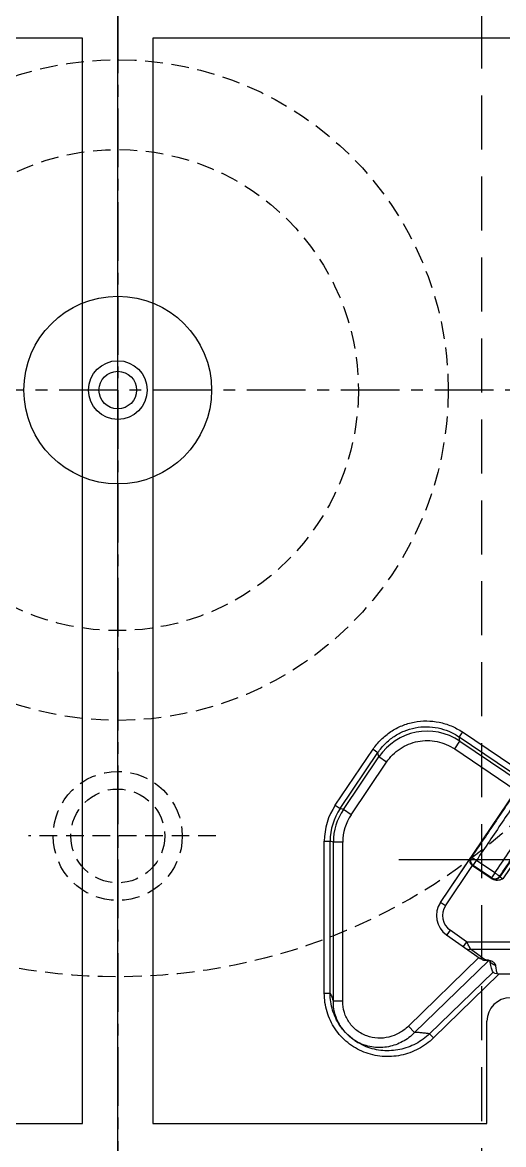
# Model space of a CAD drawing. Header units: millimetres. Extents: x 23075 to 24509, y -21593 to -20579.
# Drawn here: x 24224 to 24264.9, y -20931.2 to -20835.6 of the extents above; entities that cross this region are included whole.
import ezdxf

# ---------------------------------------------------------------- set-up
doc = ezdxf.new("R2010")
doc.units = ezdxf.units.MM
doc.header["$LTSCALE"] = 8
doc.linetypes.add('CENTER', pattern=[2, 1.25, -0.25, 0.25, -0.25])
doc.linetypes.add('HIDDEN', pattern=[0.375, 0.25, -0.125])
for name, color, linetype in [('Cav-cor', 30, 'Continuous'), ('CL', 1, 'Continuous'), ('WT', 4, 'Continuous')]:
    doc.layers.add(name, color=color, linetype=linetype)

msp = doc.modelspace()

# ---------------------------------------------------------------- linework, layer by layer
at = {"linetype": 'CENTER', "ltscale": 0.5}
for p, q in [((24232.076, -20666.885), (24232.076, -21066.885)), ((24432.076, -20866.885), (24032.076, -20866.885))]:
    msp.add_line(p, q, dxfattribs=at)
at = {"color": 8, "linetype": 'HIDDEN', "ltscale": 0.75}
msp.add_line((24240.422, -20904.885), (24224.484, -20904.885), dxfattribs=at)
for centre, radius in [((24232.076, -20866.885), 50), ((24232.076, -20866.885), 28.15), ((24232.076, -20866.885), 20.5), ((24232.076, -20904.885), 5.5), ((24232.076, -20904.885), 4)]:
    msp.add_circle(centre, radius, dxfattribs=at)
msp.add_circle((24232.076, -20866.885), 8)
at = {"linetype": 'Continuous'}
msp.add_circle((24232.076, -20866.885), 1.6, dxfattribs=at)
at = {"layer": 'Cav-cor', "color": 241}
for p, q in [((24232.076, -20940.385), (24232.076, -20803.885)), ((24229.076, -20836.885), (24184.076, -20836.885)), ((24229.076, -20929.385), (24229.076, -20836.885)), ((24235.076, -20836.885), (24235.076, -20929.385)), ((24275.167, -20836.885), (24235.076, -20836.885)), ((24260.783, -20897.473), (24261.228, -20896.812)), ((24261.433, -20896.021), (24261.155, -20896.434)), ((24261.155, -20896.434), (24266.585, -20900.096)), ((24261.228, -20896.812), (24261.155, -20896.434)), ((24261.228, -20896.812), (24266.455, -20900.337)), ((24261.433, -20896.021), (24266.86, -20899.681)), ((24250.608, -20902.271), (24253.827, -20897.499)), ((24251.021, -20902.55), (24254.24, -20897.778)), ((24253.827, -20897.499), (24254.24, -20897.778)), ((24254.314, -20898.156), (24254.24, -20897.778)), ((24260.783, -20897.473), (24266.014, -20901.001)), ((24251.294, -20902.633), (24254.314, -20898.156)), ((24251.955, -20903.079), (24254.974, -20898.602)), ((24254.974, -20898.602), (24254.314, -20898.156)), ((24259.575, -20910.548), (24266.014, -20901.001)), ((24250.608, -20902.271), (24251.021, -20902.55)), ((24251.294, -20902.633), (24251.021, -20902.55)), ((24251.955, -20903.079), (24251.294, -20902.633)), ((24268.341, -20902.861), (24264.628, -20908.365)), ((24268.591, -20903.029), (24264.871, -20908.545)), ((24249.672, -20905.335), (24250.17, -20905.335)), ((24249.672, -20918.294), (24249.672, -20905.335)), ((24250.442, -20905.418), (24250.17, -20905.335)), ((24250.17, -20918.294), (24250.17, -20905.335)), ((24251.239, -20905.418), (24250.442, -20905.418)), ((24250.442, -20918.975), (24250.442, -20905.418)), ((24251.239, -20918.975), (24251.239, -20905.418)), ((24259.584, -20910.554), (24262.168, -20906.723)), ((24260.001, -20910.835), (24262.309, -20907.413)), ((24262.213, -20906.698), (24262.168, -20906.723)), ((24262.348, -20907.395), (24262.312, -20907.416)), ((24262.312, -20907.416), (24263.98, -20908.54)), ((24262.348, -20907.395), (24262.632, -20906.974)), ((24263.922, -20908.457), (24262.348, -20907.395)), ((24264.206, -20908.036), (24262.632, -20906.974)), ((24264.206, -20908.036), (24263.922, -20908.457)), ((24264.628, -20908.365), (24264.62, -20908.321)), ((24263.931, -20908.501), (24263.922, -20908.457)), ((24259.584, -20910.554), (24259.575, -20910.548)), ((24260.001, -20910.835), (24259.584, -20910.554)), ((24260.386, -20912.913), (24260.098, -20913.325)), ((24261.798, -20913.902), (24260.386, -20912.913)), ((24260.089, -20913.318), (24262.951, -20915.323)), ((24261.798, -20913.902), (24261.51, -20914.313)), ((24261.798, -20913.902), (24267.692, -20913.902)), ((24262.134, -20914.529), (24267.691, -20914.529)), ((24262.949, -20915.13), (24262.134, -20914.529)), ((24263.048, -20915.204), (24262.949, -20915.13)), ((24262.851, -20915.253), (24256.838, -20921.104)), ((24263.66, -20915.522), (24257.365, -20921.646)), ((24263.364, -20915.437), (24263.048, -20915.204)), ((24263.349, -20915.508), (24263.312, -20915.506)), ((24263.377, -20915.446), (24263.364, -20915.437)), ((24263.806, -20915.599), (24263.8, -20915.576)), ((24264.052, -20916.481), (24258.645, -20921.742)), ((24264.551, -20916.676), (24258.985, -20922.091)), ((24264.533, -20916.676), (24264.177, -20916.594)), ((24264.551, -20916.676), (24264.533, -20916.676)), ((24266.473, -20916.676), (24264.551, -20916.676)), ((24249.672, -20918.294), (24250.17, -20918.294)), ((24251.239, -20918.975), (24250.442, -20918.975)), ((24263.533, -20929.385), (24263.533, -20920.673)), ((24256.838, -20921.104), (24257.365, -20921.646)), ((24258.985, -20922.091), (24258.645, -20921.742)), ((24252.636, -20922.533), (24252.646, -20922.538)), ((24188.076, -20929.385), (24229.076, -20929.385)), ((24235.076, -20929.385), (24263.533, -20929.385))]:
    msp.add_line(p, q, dxfattribs=at)
for points in [[(24263.835, -20915.639), (24263.843, -20915.645), (24263.835, -20915.636), (24263.811, -20915.599), (24263.81, -20915.597)], [(24252.084, -20922.179), (24251.867, -20922.005), (24251.666, -20921.823), (24251.484, -20921.638), (24251.323, -20921.455), (24251.183, -20921.279), (24251.066, -20921.116), (24250.973, -20920.975), (24250.906, -20920.865), (24250.863, -20920.79), (24250.842, -20920.751), (24250.839, -20920.745)], [(24252.639, -20922.535), (24252.597, -20922.512), (24252.528, -20922.473), (24252.441, -20922.422), (24252.337, -20922.356), (24252.218, -20922.276), (24252.084, -20922.179)]]:
    msp.add_lwpolyline(points, dxfattribs=at)
msp.add_circle((24232.076, -20866.885), 2.5, dxfattribs=at)
for centre, radius, start, end in [((24258.443, -20900.942), 4.982, 56.00974, 145.99026), ((24255.15, -20905.335), 5.478, 145.99699, 180.00301), ((24255.146, -20905.334), 4.976, 145.98305, 180.01695), ((24255.429, -20905.42), 4.986, 146.01921, 179.98079), ((24255.422, -20905.418), 4.183, 145.99698, 180.00302), ((24262.629, -20906.979), 0.503, 168.17644, 235.986), ((24264.203, -20908.04), 0.503, 236.02089, 325.97903), ((24264.212, -20908.084), 0.503, 236.02096, 325.97904), ((24261.251, -20911.678), 1.508, 146.00215, 234.99999), ((24263.237, -20919.734), 4.227, 88.13009, 88.4888), ((24263.28, -20917.249), 1.805, 82.38381, 86.91834), ((24263.29, -20917.176), 1.732, 77.67028, 82.38803), ((24263.318, -20917.052), 1.605, 72.84423, 77.72468), ((24270.073, -20914.832), 6.314, 186.97709, 187.40829), ((24264.208, -20915.439), 0.432, 201.76936, 208.25225), ((24264.222, -20915.431), 0.448, 208.27843, 220.27777), ((24265.533, -20920.673), 2, 0, 180), ((24254.355, -20919.014), 3.909, 206.19063, 212.7092), ((24254.347, -20919.007), 3.908, 237.6306, 244.13805)]:
    msp.add_arc(centre, radius, start, end, dxfattribs=at)
msp.add_ellipse((24261.242, -20911.672), major_axis=(1.647, -1.153), ratio=0.999962, start_param=-3.12414, end_param=-1.570796, dxfattribs=at)
for points, knots in [([(24253.827, -20897.499), (24254.027, -20897.202), (24254.487, -20896.646), (24255.325, -20895.963), (24256.28, -20895.456), (24257.317, -20895.146), (24258.394, -20895.046), (24259.469, -20895.158), (24260.502, -20895.477), (24261.137, -20895.821), (24261.433, -20896.021)], [0, 0, 0, 0, 0.124964, 0.249952, 0.374967, 0.500005, 0.625041, 0.750054, 0.87504, 1, 1, 1, 1]), ([(24254.24, -20897.778), (24254.422, -20897.508), (24254.84, -20897.002), (24255.601, -20896.38), (24256.47, -20895.919), (24257.412, -20895.637), (24258.391, -20895.545), (24259.37, -20895.647), (24260.308, -20895.939), (24260.885, -20896.251), (24261.155, -20896.434)], [0, 0, 0, 0, 0.124962, 0.24995, 0.374966, 0.500005, 0.625043, 0.750056, 0.875041, 1, 1, 1, 1]), ([(24254.974, -20898.602), (24255.127, -20898.375), (24255.478, -20897.95), (24256.118, -20897.428), (24256.848, -20897.041), (24257.639, -20896.805), (24258.461, -20896.728), (24259.283, -20896.813), (24260.071, -20897.057), (24260.556, -20897.32), (24260.783, -20897.473)], [0, 0, 0, 0, 0.124999, 0.249999, 0.375, 0.5, 0.625, 0.750001, 0.875001, 1, 1, 1, 1]), ([(24268.137, -20897.788), (24268.13, -20897.801), (24268.111, -20897.835), (24268.054, -20897.931), (24267.947, -20898.1), (24267.781, -20898.36), (24267.564, -20898.695), (24267.298, -20899.101), (24266.983, -20899.579), (24266.62, -20900.127), (24266.056, -20900.977), (24265.278, -20902.141), (24264.29, -20903.614), (24263.259, -20905.145), (24262.563, -20906.179), (24262.213, -20906.698)], [0, 0, 0, 0, 0.004235, 0.010905, 0.031219, 0.060303, 0.097598, 0.142916, 0.196376, 0.258056, 0.327291, 0.482392, 0.650587, 0.824522, 1, 1, 1, 1]), ([(24268.835, -20897.651), (24268.828, -20897.665), (24268.808, -20897.699), (24268.771, -20897.762), (24268.718, -20897.846), (24268.621, -20898.001), (24268.465, -20898.243), (24268.239, -20898.591), (24267.962, -20899.014), (24267.634, -20899.512), (24267.255, -20900.084), (24266.665, -20900.971), (24265.851, -20902.189), (24264.815, -20903.733), (24263.733, -20905.342), (24263, -20906.428), (24262.632, -20906.974)], [0, 0, 0, 0, 0.004096, 0.010629, 0.01952, 0.030685, 0.059546, 0.096658, 0.141806, 0.195068, 0.256489, 0.325471, 0.480417, 0.648971, 0.823637, 1, 1, 1, 1]), ([(24264.206, -20908.036), (24264.958, -20906.921), (24266.4, -20904.789), (24267.853, -20902.663), (24268.553, -20901.651)], [0, 0, 0, 0, 0.522111, 1, 1, 1, 1]), ([(24264.62, -20908.321), (24265.343, -20907.25), (24266.73, -20905.198), (24268.128, -20903.153), (24268.803, -20902.18)], [0, 0, 0, 0, 0.521846, 1, 1, 1, 1]), ([(24262.309, -20907.413), (24262.246, -20907.37), (24262.145, -20907.26), (24262.08, -20907.063), (24262.09, -20906.877), (24262.138, -20906.769), (24262.168, -20906.723)], [0, 0, 0, 0, 0.295133, 0.554273, 0.784178, 1, 1, 1, 1]), ([(24262.213, -20906.698), (24262.214, -20906.697), (24262.217, -20906.7), (24262.223, -20906.703), (24262.234, -20906.71), (24262.242, -20906.715), (24262.247, -20906.718)], [0, 0, 0, 0, 0.072971, 0.265197, 0.574962, 1, 1, 1, 1]), ([(24262.247, -20906.718), (24262.299, -20906.751), (24262.427, -20906.836), (24262.556, -20906.922), (24262.632, -20906.974)], [0, 0, 0, 0, 0.399911, 1, 1, 1, 1]), ([(24264.62, -20908.321), (24264.619, -20908.32), (24264.616, -20908.318), (24264.61, -20908.313), (24264.6, -20908.306), (24264.586, -20908.296), (24264.569, -20908.284), (24264.539, -20908.263), (24264.494, -20908.232), (24264.432, -20908.189), (24264.362, -20908.141), (24264.286, -20908.089), (24264.233, -20908.054), (24264.206, -20908.036)], [0, 0, 0, 0, 0.006515, 0.02233, 0.047292, 0.081217, 0.123858, 0.174742, 0.299118, 0.449841, 0.621371, 0.80745, 1, 1, 1, 1]), ([(24264.871, -20908.545), (24264.839, -20908.524), (24264.793, -20908.493), (24264.736, -20908.452), (24264.7, -20908.426), (24264.67, -20908.403), (24264.65, -20908.387), (24264.639, -20908.377), (24264.633, -20908.372), (24264.63, -20908.369), (24264.628, -20908.366), (24264.628, -20908.365)], [0, 0, 0, 0, 0.377585, 0.548598, 0.69901, 0.823212, 0.916613, 0.950671, 0.975904, 0.992206, 1, 1, 1, 1]), ([(24263.98, -20908.54), (24263.973, -20908.535), (24263.961, -20908.526), (24263.945, -20908.514), (24263.936, -20908.506), (24263.931, -20908.503), (24263.931, -20908.501)], [0, 0, 0, 0, 0.416849, 0.723877, 0.918338, 1, 1, 1, 1]), ([(24263.98, -20908.54), (24264.043, -20908.583), (24264.189, -20908.644), (24264.422, -20908.659), (24264.651, -20908.617), (24264.797, -20908.57), (24264.871, -20908.545)], [0, 0, 0, 0, 0.249765, 0.499743, 0.749904, 1, 1, 1, 1]), ([(24262.134, -20914.529), (24262.11, -20914.485), (24262.06, -20914.389), (24261.947, -20914.181), (24261.859, -20914.015), (24261.798, -20913.902)], [0, 0, 0, 0, 0.21026, 0.455503, 1, 1, 1, 1]), ([(24262.134, -20914.529), (24262.108, -20914.543), (24262.056, -20914.567), (24261.978, -20914.584), (24261.905, -20914.579), (24261.863, -20914.561), (24261.845, -20914.548)], [0, 0, 0, 0, 0.293951, 0.555139, 0.786669, 1, 1, 1, 1]), ([(24263.171, -20915.457), (24263.153, -20915.447), (24263.078, -20915.405), (24263.005, -20915.36), (24262.951, -20915.323)], [0, 0, 0, 0, 0.239819, 1, 1, 1, 1]), ([(24263.312, -20915.505), (24263.3, -20915.504), (24263.251, -20915.495), (24263.204, -20915.476), (24263.171, -20915.457)], [0, 0, 0, 0, 0.245663, 1, 1, 1, 1]), ([(24263.236, -20915.467), (24263.23, -20915.467), (24263.209, -20915.466), (24263.187, -20915.462), (24263.171, -20915.457)], [0, 0, 0, 0, 0.254766, 1, 1, 1, 1]), ([(24263.305, -20915.464), (24263.299, -20915.465), (24263.276, -20915.467), (24263.253, -20915.468), (24263.236, -20915.467)], [0, 0, 0, 0, 0.255592, 1, 1, 1, 1]), ([(24263.377, -20915.446), (24263.371, -20915.448), (24263.347, -20915.456), (24263.323, -20915.461), (24263.305, -20915.464)], [0, 0, 0, 0, 0.255383, 1, 1, 1, 1]), ([(24263.377, -20915.446), (24263.374, -20915.455), (24263.37, -20915.471), (24263.363, -20915.491), (24263.359, -20915.503), (24263.353, -20915.509), (24263.351, -20915.509)], [0, 0, 0, 0, 0.410133, 0.711485, 0.902262, 1, 1, 1, 1]), ([(24263.582, -20915.52), (24263.567, -20915.519), (24263.498, -20915.515), (24263.429, -20915.511), (24263.375, -20915.509)], [0, 0, 0, 0, 0.219122, 1, 1, 1, 1]), ([(24263.66, -20915.522), (24263.654, -20915.522), (24263.628, -20915.522), (24263.602, -20915.521), (24263.582, -20915.52)], [0, 0, 0, 0, 0.222616, 1, 1, 1, 1]), ([(24263.761, -20915.537), (24263.747, -20915.53), (24263.712, -20915.522), (24263.678, -20915.522), (24263.66, -20915.522)], [0, 0, 0, 0, 0.466188, 1, 1, 1, 1]), ([(24263.8, -20915.576), (24263.797, -20915.567), (24263.786, -20915.551), (24263.77, -20915.541), (24263.761, -20915.537)], [0, 0, 0, 0, 0.498965, 1, 1, 1, 1]), ([(24263.913, -20915.562), (24263.903, -20915.558), (24263.863, -20915.543), (24263.823, -20915.529), (24263.792, -20915.519)], [0, 0, 0, 0, 0.242448, 1, 1, 1, 1]), ([(24264.052, -20916.481), (24264.017, -20916.435), (24263.958, -20916.324), (24263.897, -20916.131), (24263.849, -20915.901), (24263.824, -20915.735), (24263.812, -20915.646)], [0, 0, 0, 0, 0.198477, 0.426274, 0.692518, 1, 1, 1, 1]), ([(24264.278, -20915.894), (24264.202, -20915.896), (24264.052, -20915.867), (24263.927, -20915.777), (24263.88, -20915.721)], [0, 0, 0, 0, 0.508332, 1, 1, 1, 1]), ([(24264.278, -20915.894), (24264.27, -20915.827), (24264.193, -20915.725), (24264.056, -20915.629), (24263.964, -20915.583), (24263.913, -20915.562)], [0, 0, 0, 0, 0.400453, 0.675061, 1, 1, 1, 1]), ([(24264.43, -20916.652), (24264.422, -20916.639), (24264.408, -20916.608), (24264.379, -20916.523), (24264.347, -20916.378), (24264.31, -20916.157), (24264.289, -20915.988), (24264.278, -20915.894)], [0, 0, 0, 0, 0.057308, 0.133515, 0.344348, 0.633577, 1, 1, 1, 1]), ([(24264.177, -20916.594), (24264.147, -20916.574), (24264.103, -20916.539), (24264.065, -20916.498), (24264.052, -20916.481)], [0, 0, 0, 0, 0.634561, 1, 1, 1, 1]), ([(24258.985, -20922.091), (24258.794, -20922.277), (24258.385, -20922.623), (24257.479, -20923.19), (24256.209, -20923.65), (24254.593, -20923.748), (24253.015, -20923.377), (24251.614, -20922.56), (24250.519, -20921.364), (24249.828, -20919.898), (24249.672, -20918.827), (24249.672, -20918.294)], [0, 0, 0, 0, 0.062595, 0.125196, 0.250116, 0.375079, 0.500064, 0.625045, 0.750018, 0.874995, 1, 1, 1, 1]), ([(24250.17, -20918.294), (24250.194, -20918.339), (24250.245, -20918.438), (24250.334, -20918.666), (24250.393, -20918.851), (24250.442, -20918.975)], [0, 0, 0, 0, 0.207853, 0.455739, 1, 1, 1, 1]), ([(24258.645, -20921.742), (24258.297, -20922.078), (24257.502, -20922.655), (24256.119, -20923.154), (24254.65, -20923.245), (24253.215, -20922.911), (24251.939, -20922.171), (24250.942, -20921.084), (24250.313, -20919.752), (24250.171, -20918.778), (24250.17, -20918.294)], [0, 0, 0, 0, 0.124919, 0.249873, 0.374871, 0.499895, 0.624919, 0.749938, 0.874957, 1, 1, 1, 1]), ([(24250.847, -20920.74), (24250.713, -20920.467), (24250.508, -20919.888), (24250.441, -20919.278), (24250.442, -20918.975)], [0, 0, 0, 0, 0.500055, 1, 1, 1, 1]), ([(24256.838, -20921.104), (24256.609, -20921.326), (24256.092, -20921.713), (24255.193, -20922.069), (24254.228, -20922.166), (24253.276, -20921.978), (24252.424, -20921.513), (24251.755, -20920.809), (24251.333, -20919.935), (24251.239, -20919.293), (24251.239, -20918.975)], [0, 0, 0, 0, 0.125086, 0.250138, 0.375156, 0.500139, 0.625099, 0.750051, 0.875009, 1, 1, 1, 1]), ([(24257.366, -20921.646), (24257.067, -20921.949), (24256.376, -20922.471), (24255.358, -20922.838), (24254.508, -20922.934), (24253.865, -20922.904), (24253.235, -20922.772), (24252.834, -20922.617), (24252.642, -20922.524)], [0, 0, 0, 0, 0.249518, 0.49902, 0.624209, 0.74944, 0.874707, 1, 1, 1, 1]), ([(24258.645, -20921.742), (24258.557, -20921.732), (24258.372, -20921.714), (24258.135, -20921.686), (24257.93, -20921.662), (24257.757, -20921.641), (24257.567, -20921.633), (24257.435, -20921.64), (24257.365, -20921.646)], [0, 0, 0, 0, 0.207191, 0.432972, 0.556413, 0.690156, 0.837794, 1, 1, 1, 1])]:
    msp.add_open_spline(points, degree=3, knots=knots, dxfattribs=at)
msp.add_open_spline([(24262.213, -20906.698), (24262.177, -20906.751), (24262.151, -20906.813), (24262.137, -20906.876)], degree=3, dxfattribs=at)
at = {"layer": 'CL', "color": 6, "linetype": 'CENTER'}
msp.add_line((24256.018, -20906.885), (24307.104, -20906.885), dxfattribs=at)
at = {"layer": 'WT', "color": 125, "linetype": 'HIDDEN', "ltscale": 2.3}
msp.add_line((24263.076, -20696.885), (24263.076, -21036.885), dxfattribs=at)

doc.saveas('drawing.dxf')
